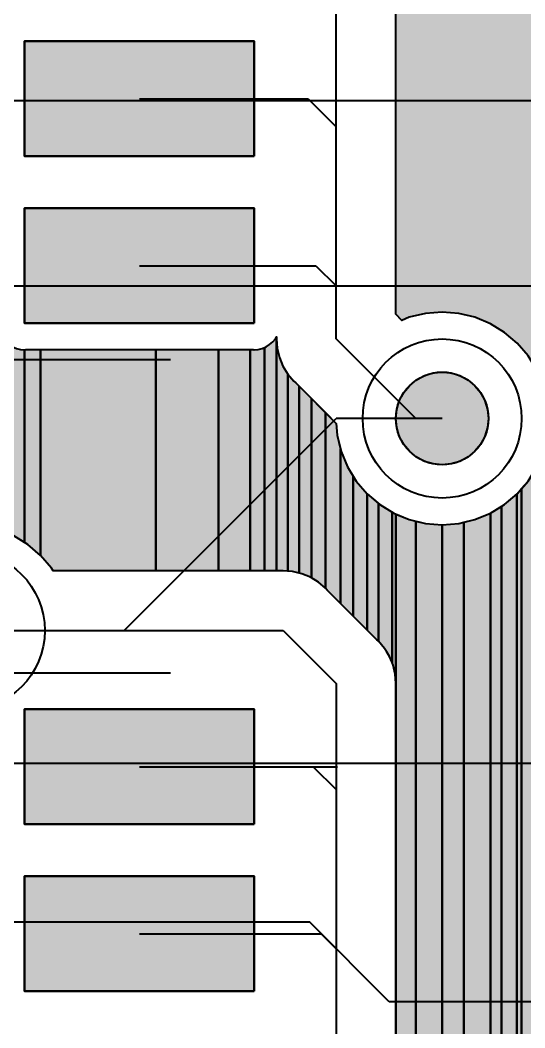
# Model space of a CAD drawing. Header units: millimetres. Extents: x 1.4 to 58.4, y 2.1 to 36.1.
# Drawn here: x 37.62 to 42.46, y 21.15 to 30.81 of the extents above; entities that cross this region are included whole.
import ezdxf

# ---------------------------------------------------------------- set-up
doc = ezdxf.new("R2010")
doc.units = ezdxf.units.MM
for name, color, linetype in [('bottom_copper', 7, 'Continuous'), ('bottom_silk', 7, 'Continuous'), ('drill_plated', 7, 'Continuous'), ('top_copper', 7, 'Continuous')]:
    doc.layers.add(name, color=color, linetype=linetype)

# ---------------------------------------------------------------- blocks, each defined once
blk = doc.blocks.new('Block4893')
at = {"layer": 'bottom_copper', "lineweight": 40}
for points in [[(0.5553, 22.5425), (0.4396, 22.5425), (0.4396, 24.6831), (0.4563, 24.69), (0.4904, 24.7109), (0.5208, 24.7368), (0.5467, 24.7672), (0.5553, 24.7812), (0.5553, 22.5425)], [(0.5553, 24.765), (0.5553, 24.7812), (0.5568, 24.7837), (0.5553, 24.765)], [(0.6648, 22.5408), (0.6206, 22.5443), (0.5982, 22.5425), (0.5553, 22.5425), (0.5553, 24.765), (0.5624, 24.6753), (0.5834, 24.5879), (0.6178, 24.5047), (0.6648, 24.428), (0.6648, 22.5408)], [(0, 22.5425), (-0.6019, 22.5425), (-0.6019, 24.663), (0, 24.663), (0, 22.5425)], [(0.3033, 22.5425), (0, 22.5425), (0, 24.663), (0.3033, 24.663), (0.3033, 22.5425)], [(0.4396, 22.5425), (0.3033, 22.5425), (0.3033, 24.663), (0.3306, 24.663), (0.3406, 24.6622), (0.3804, 24.6653), (0.4193, 24.6747), (0.4396, 24.6831), (0.4396, 22.5425)], [(0.772, 22.5224), (0.7103, 22.5372), (0.6651, 22.5408), (0.6648, 24.428), (0.7232, 24.3596), (0.7403, 24.3451), (0.772, 24.3134), (0.772, 22.5224)], [(0.8916, 22.4752), (0.8809, 22.4818), (0.7977, 22.5162), (0.772, 22.5224), (0.772, 24.3134), (0.8916, 24.1938), (0.8916, 22.4752)], [(1.026, 22.3764), (0.9576, 22.4348), (0.8916, 22.4752), (0.8916, 24.1938), (1.026, 24.0593), (1.026, 22.3764)], [(1.17, 22.2299), (1.0406, 22.3593), (1.026, 22.3764), (1.026, 24.0593), (1.1291, 23.9562), (1.138, 23.8436), (1.17, 23.7102), (1.17, 22.2299)], [(1.2916, 22.1082), (1.17, 22.2299), (1.17, 23.7102), (1.1753, 23.6881), (1.2365, 23.5403), (1.2916, 23.4505), (1.2916, 22.1082)], [(3.0267, 0), (2.9066, 0), (2.9066, 23.3309), (2.9691, 23.404), (3.0267, 23.4979), (3.0267, 0)], [(1.424, 21.9758), (1.2916, 22.1082), (1.2916, 23.4505), (1.3201, 23.404), (1.424, 23.2824), (1.424, 21.9758)], [(1.534, 21.8684), (1.5169, 21.8829), (1.424, 21.9758), (1.424, 23.2824), (1.534, 23.1884), (1.534, 21.8684)], [(2.8599, 16.4439), (2.7987, 16.5917), (2.7151, 16.728), (2.7151, 23.161), (2.7436, 23.1785), (2.8599, 23.2779), (2.8599, 16.4439)], [(2.9066, 16.129), (2.8972, 16.2884), (2.8599, 16.4439), (2.8599, 23.2779), (2.8652, 23.2824), (2.9066, 23.3309), (2.9066, 16.129)], [(1.6637, 21.6645), (1.6394, 21.7233), (1.6102, 21.7708), (1.5924, 21.8), (1.534, 21.8684), (1.534, 23.1884), (1.5456, 23.1785), (1.6637, 23.1061), (1.6637, 21.6645)], [(1.7019, 21.463), (1.6948, 21.5527), (1.6738, 21.6401), (1.6637, 21.6645), (1.6637, 23.1061), (1.6819, 23.0949), (1.7019, 23.0866), (1.7019, 21.463)], [(1.8906, 17.1481), (1.7312, 17.1356), (1.7019, 17.1285), (1.7019, 23.0866), (1.8297, 23.0337), (1.8906, 23.0191), (1.8906, 17.1481)], [(2.6073, 16.8529), (2.4896, 16.9535), (2.3533, 17.0371), (2.3533, 23.0082), (2.4595, 23.0337), (2.6073, 23.0949), (2.6073, 16.8529)], [(2.7151, 16.728), (2.6112, 16.8496), (2.6073, 16.8529), (2.6073, 23.0949), (2.7151, 23.161), (2.7151, 16.728)], [(2.1446, 17.1129), (2.05, 17.1356), (1.8906, 17.1481), (1.8906, 23.0191), (1.9852, 22.9964), (2.1446, 22.9839), (2.1446, 17.1129)], [(2.3533, 17.0371), (2.2055, 17.0983), (2.1446, 17.1129), (2.1446, 22.9839), (2.304, 22.9964), (2.3533, 23.0082), (2.3533, 17.0371)], [(1.7019, 17.1285), (1.7001, 17.1281), (1.7001, 21.4406), (1.7019, 21.463), (1.7019, 17.1285)]]:
    blk.add_hatch(color=7, dxfattribs=at).paths.add_polyline_path(points, flags=0)
at = {"layer": 'bottom_copper', "color": 7, "lineweight": 40}
for points in [[(0.5553, 22.5425), (0.4396, 22.5425), (0.4396, 24.6831), (0.4563, 24.69), (0.4904, 24.7109), (0.5208, 24.7368), (0.5467, 24.7672), (0.5553, 24.7812), (0.5553, 22.5425)], [(0.5553, 24.765), (0.5553, 24.7812), (0.5568, 24.7837), (0.5553, 24.765)], [(0.6648, 22.5408), (0.6206, 22.5443), (0.5982, 22.5425), (0.5553, 22.5425), (0.5553, 24.765), (0.5624, 24.6753), (0.5834, 24.5879), (0.6178, 24.5047), (0.6648, 24.428), (0.6648, 22.5408)], [(0, 22.5425), (-0.6019, 22.5425), (-0.6019, 24.663), (0, 24.663), (0, 22.5425)], [(0.3033, 22.5425), (0, 22.5425), (0, 24.663), (0.3033, 24.663), (0.3033, 22.5425)], [(0.4396, 22.5425), (0.3033, 22.5425), (0.3033, 24.663), (0.3306, 24.663), (0.3406, 24.6622), (0.3804, 24.6653), (0.4193, 24.6747), (0.4396, 24.6831), (0.4396, 22.5425)], [(0.772, 22.5224), (0.7103, 22.5372), (0.6651, 22.5408), (0.6648, 24.428), (0.7232, 24.3596), (0.7403, 24.3451), (0.772, 24.3134), (0.772, 22.5224)], [(0.8916, 22.4752), (0.8809, 22.4818), (0.7977, 22.5162), (0.772, 22.5224), (0.772, 24.3134), (0.8916, 24.1938), (0.8916, 22.4752)], [(1.026, 22.3764), (0.9576, 22.4348), (0.8916, 22.4752), (0.8916, 24.1938), (1.026, 24.0593), (1.026, 22.3764)], [(1.17, 22.2299), (1.0406, 22.3593), (1.026, 22.3764), (1.026, 24.0593), (1.1291, 23.9562), (1.138, 23.8436), (1.17, 23.7102), (1.17, 22.2299)], [(1.2916, 22.1082), (1.17, 22.2299), (1.17, 23.7102), (1.1753, 23.6881), (1.2365, 23.5403), (1.2916, 23.4505), (1.2916, 22.1082)], [(3.0267, 0), (2.9066, 0), (2.9066, 23.3309), (2.9691, 23.404), (3.0267, 23.4979), (3.0267, 0)], [(1.424, 21.9758), (1.2916, 22.1082), (1.2916, 23.4505), (1.3201, 23.404), (1.424, 23.2824), (1.424, 21.9758)], [(1.534, 21.8684), (1.5169, 21.8829), (1.424, 21.9758), (1.424, 23.2824), (1.534, 23.1884), (1.534, 21.8684)], [(2.8599, 16.4439), (2.7987, 16.5917), (2.7151, 16.728), (2.7151, 23.161), (2.7436, 23.1785), (2.8599, 23.2779), (2.8599, 16.4439)], [(2.9066, 16.129), (2.8972, 16.2884), (2.8599, 16.4439), (2.8599, 23.2779), (2.8652, 23.2824), (2.9066, 23.3309), (2.9066, 16.129)], [(1.6637, 21.6645), (1.6394, 21.7233), (1.6102, 21.7708), (1.5924, 21.8), (1.534, 21.8684), (1.534, 23.1884), (1.5456, 23.1785), (1.6637, 23.1061), (1.6637, 21.6645)], [(1.7019, 21.463), (1.6948, 21.5527), (1.6738, 21.6401), (1.6637, 21.6645), (1.6637, 23.1061), (1.6819, 23.0949), (1.7019, 23.0866), (1.7019, 21.463)], [(1.8906, 17.1481), (1.7312, 17.1356), (1.7019, 17.1285), (1.7019, 23.0866), (1.8297, 23.0337), (1.8906, 23.0191), (1.8906, 17.1481)], [(2.6073, 16.8529), (2.4896, 16.9535), (2.3533, 17.0371), (2.3533, 23.0082), (2.4595, 23.0337), (2.6073, 23.0949), (2.6073, 16.8529)], [(2.7151, 16.728), (2.6112, 16.8496), (2.6073, 16.8529), (2.6073, 23.0949), (2.7151, 23.161), (2.7151, 16.728)], [(2.1446, 17.1129), (2.05, 17.1356), (1.8906, 17.1481), (1.8906, 23.0191), (1.9852, 22.9964), (2.1446, 22.9839), (2.1446, 17.1129)], [(2.3533, 17.0371), (2.2055, 17.0983), (2.1446, 17.1129), (2.1446, 22.9839), (2.304, 22.9964), (2.3533, 23.0082), (2.3533, 17.0371)], [(1.7019, 17.1285), (1.7001, 17.1281), (1.7001, 21.4406), (1.7019, 21.463), (1.7019, 17.1285)]]:
    blk.add_lwpolyline(points, close=True, dxfattribs=at)
blk = doc.blocks.new('Block5402')
at = {"layer": 'bottom_copper', "lineweight": 40}
for points in [[(0, 0), (-0.0031, 0.0398), (-0.0125, 0.0787), (-0.0278, 0.1157), (-0.0487, 0.1498), (-0.0746, 0.1802), (-0.105, 0.2061), (-0.1391, 0.227), (-0.1761, 0.2423), (-0.2149, 0.2516), (-0.2548, 0.2548), (-0.2648, 0.254), (-1.1973, 0.254), (-1.1973, 3.168), (0, 3.168), (0, 0)], [(1.1047, -0.642), (1.0994, -0.5523), (1.0784, -0.4649), (1.044, -0.3817), (0.997, -0.305), (0.9386, -0.2366), (0.8702, -0.1782), (0.7935, -0.1312), (0.7103, -0.0968), (0.6229, -0.0758), (0.5332, -0.0687), (0.4435, -0.0758), (0.3561, -0.0968), (0.2729, -0.1312), (0.2113, -0.169), (0, -0.169), (0, 3.168), (1.1047, 3.168), (1.1047, -0.642)], [(2.4313, -4.7089), (2.3737, -4.615), (2.2698, -4.4934), (2.1482, -4.3895), (2.0119, -4.3059), (1.8641, -4.2447), (1.7086, -4.2074), (1.5492, -4.1949), (1.3898, -4.2074), (1.2343, -4.2447), (1.1635, -4.2741), (1.1047, -4.2153), (1.1047, 3.168), (2.4313, 3.168), (2.4313, -4.7089)], [(2.5701, 0.9683), (2.4936, 0.7837), (2.447, 0.5893), (2.4313, 0.39), (2.4313, 3.168), (2.5701, 3.168), (2.5701, 0.9683)], [(2.8044, 1.2908), (2.6746, 1.1388), (2.5701, 0.9683), (2.5701, 3.168), (2.8044, 3.168), (2.8044, 1.2908)], [(3.1269, 1.5251), (2.9564, 1.4206), (2.8044, 1.2908), (2.8044, 3.168), (3.1269, 3.168), (3.1269, 1.5251)], [(3.5059, 1.6482), (3.3115, 1.6016), (3.1269, 1.5251), (3.1269, 3.168), (3.5059, 3.168), (3.5059, 1.6482)], [(3.7032, 1.6638), (3.5059, 1.6482), (3.5059, 3.168), (3.7032, 3.168), (3.7032, 1.6638)], [(2.5701, -4.1117), (2.4936, -4.2963), (2.447, -4.4907), (2.4313, -4.69), (2.4313, 0.39), (2.447, 0.1907), (2.4936, -0.0037), (2.5701, -0.1883), (2.5701, -4.1117)], [(0, -0.169), (-0.0008, -0.169), (-0.0008, -0.01), (0, 0), (0, -0.169)], [(2.8044, -3.7892), (2.6746, -3.9412), (2.5701, -4.1117), (2.5701, -0.1883), (2.6746, -0.3588), (2.8044, -0.5108), (2.8044, -3.7892)], [(3.1269, -3.5549), (2.9564, -3.6594), (2.8044, -3.7892), (2.8044, -0.5108), (2.9564, -0.6406), (3.1269, -0.7451), (3.1269, -3.5549)], [(3.5059, -3.4318), (3.3115, -3.4784), (3.1269, -3.5549), (3.1269, -0.7451), (3.3115, -0.8216), (3.5059, -0.8682), (3.5059, -3.4318)], [(3.7032, -3.4162), (3.5059, -3.4318), (3.5059, -0.8682), (3.7032, -0.8838), (3.7032, -3.4162)], [(2.4313, -4.7089), (2.4313, -4.69), (2.433, -4.7117), (2.4313, -4.7089)]]:
    blk.add_hatch(color=7, dxfattribs=at).paths.add_polyline_path(points, flags=0)
at = {"layer": 'bottom_copper', "color": 7, "lineweight": 40}
for points in [[(0, 0), (-0.0031, 0.0398), (-0.0125, 0.0787), (-0.0278, 0.1157), (-0.0487, 0.1498), (-0.0746, 0.1802), (-0.105, 0.2061), (-0.1391, 0.227), (-0.1761, 0.2423), (-0.2149, 0.2516), (-0.2548, 0.2548), (-0.2648, 0.254), (-1.1973, 0.254), (-1.1973, 3.168), (0, 3.168), (0, 0)], [(1.1047, -0.642), (1.0994, -0.5523), (1.0784, -0.4649), (1.044, -0.3817), (0.997, -0.305), (0.9386, -0.2366), (0.8702, -0.1782), (0.7935, -0.1312), (0.7103, -0.0968), (0.6229, -0.0758), (0.5332, -0.0687), (0.4435, -0.0758), (0.3561, -0.0968), (0.2729, -0.1312), (0.2113, -0.169), (0, -0.169), (0, 3.168), (1.1047, 3.168), (1.1047, -0.642)], [(2.4313, -4.7089), (2.3737, -4.615), (2.2698, -4.4934), (2.1482, -4.3895), (2.0119, -4.3059), (1.8641, -4.2447), (1.7086, -4.2074), (1.5492, -4.1949), (1.3898, -4.2074), (1.2343, -4.2447), (1.1635, -4.2741), (1.1047, -4.2153), (1.1047, 3.168), (2.4313, 3.168), (2.4313, -4.7089)], [(2.5701, 0.9683), (2.4936, 0.7837), (2.447, 0.5893), (2.4313, 0.39), (2.4313, 3.168), (2.5701, 3.168), (2.5701, 0.9683)], [(2.8044, 1.2908), (2.6746, 1.1388), (2.5701, 0.9683), (2.5701, 3.168), (2.8044, 3.168), (2.8044, 1.2908)], [(3.1269, 1.5251), (2.9564, 1.4206), (2.8044, 1.2908), (2.8044, 3.168), (3.1269, 3.168), (3.1269, 1.5251)], [(3.5059, 1.6482), (3.3115, 1.6016), (3.1269, 1.5251), (3.1269, 3.168), (3.5059, 3.168), (3.5059, 1.6482)], [(3.7032, 1.6638), (3.5059, 1.6482), (3.5059, 3.168), (3.7032, 3.168), (3.7032, 1.6638)], [(2.5701, -4.1117), (2.4936, -4.2963), (2.447, -4.4907), (2.4313, -4.69), (2.4313, 0.39), (2.447, 0.1907), (2.4936, -0.0037), (2.5701, -0.1883), (2.5701, -4.1117)], [(0, -0.169), (-0.0008, -0.169), (-0.0008, -0.01), (0, 0), (0, -0.169)], [(2.8044, -3.7892), (2.6746, -3.9412), (2.5701, -4.1117), (2.5701, -0.1883), (2.6746, -0.3588), (2.8044, -0.5108), (2.8044, -3.7892)], [(3.1269, -3.5549), (2.9564, -3.6594), (2.8044, -3.7892), (2.8044, -0.5108), (2.9564, -0.6406), (3.1269, -0.7451), (3.1269, -3.5549)], [(3.5059, -3.4318), (3.3115, -3.4784), (3.1269, -3.5549), (3.1269, -0.7451), (3.3115, -0.8216), (3.5059, -0.8682), (3.5059, -3.4318)], [(3.7032, -3.4162), (3.5059, -3.4318), (3.5059, -0.8682), (3.7032, -0.8838), (3.7032, -3.4162)], [(2.4313, -4.7089), (2.4313, -4.69), (2.433, -4.7117), (2.4313, -4.7089)]]:
    blk.add_lwpolyline(points, close=True, dxfattribs=at)
blk = doc.blocks.new('Block9741')
at = {"layer": 'bottom_copper', "lineweight": 40}
for points in [[(2.4843, 1.3705), (2.379, 1.4351), (2.3345, 1.4535), (2.3345, 3.2669), (2.3686, 3.246), (2.4056, 3.2307), (2.4444, 3.2214), (2.4843, 3.2182), (2.4843, 1.3705)], [(2.6369, 1.2476), (2.5153, 1.3515), (2.4843, 1.3705), (2.4843, 3.2182), (2.4943, 3.219), (2.6369, 3.219), (2.6369, 1.2476)], [(3.7418, 1.0985), (2.7577, 1.0985), (2.7408, 1.126), (2.6369, 1.2476), (2.6369, 3.219), (3.7418, 3.219), (3.7418, 1.0985)]]:
    blk.add_hatch(color=7, dxfattribs=at).paths.add_polyline_path(points, flags=0)
at = {"layer": 'bottom_copper', "color": 7, "lineweight": 40}
for points in [[(2.4843, 1.3705), (2.379, 1.4351), (2.3345, 1.4535), (2.3345, 3.2669), (2.3686, 3.246), (2.4056, 3.2307), (2.4444, 3.2214), (2.4843, 3.2182), (2.4843, 1.3705)], [(2.6369, 1.2476), (2.5153, 1.3515), (2.4843, 1.3705), (2.4843, 3.2182), (2.4943, 3.219), (2.6369, 3.219), (2.6369, 1.2476)], [(3.7418, 1.0985), (2.7577, 1.0985), (2.7408, 1.126), (2.6369, 1.2476), (2.6369, 3.219), (3.7418, 3.219), (3.7418, 1.0985)]]:
    blk.add_lwpolyline(points, close=True, dxfattribs=at)

msp = doc.modelspace()

# ---------------------------------------------------------------- hatches: boundary and pattern name
at = {"layer": 'bottom_copper', "lineweight": 40}
for points in [[(39.86, 29.505), (37.66, 29.505), (37.66, 30.605), (39.86, 30.605), (39.86, 29.505)], [(39.86, 27.905), (37.66, 27.905), (37.66, 29.005), (39.86, 29.005), (39.86, 27.905)], [(42.1, 26.9043), (42.0747, 26.8209), (42.0336, 26.744), (41.9783, 26.6767), (41.911, 26.6214), (41.8341, 26.5803), (41.7507, 26.555), (41.664, 26.5465), (41.5773, 26.555), (41.4939, 26.5803), (41.417, 26.6214), (41.3497, 26.6767), (41.2944, 26.744), (41.2533, 26.8209), (41.228, 26.9043), (41.2195, 26.991), (41.228, 27.0777), (41.2533, 27.1611), (41.2944, 27.238), (41.3497, 27.3053), (41.417, 27.3606), (41.4939, 27.4017), (41.5773, 27.427), (41.664, 27.4355), (41.7507, 27.427), (41.8341, 27.4017), (41.911, 27.3606), (41.9783, 27.3053), (42.0336, 27.238), (42.0747, 27.1611), (42.1, 27.0777), (42.1085, 26.991), (42.1, 26.9043)], [(39.86, 23.105), (37.66, 23.105), (37.66, 24.205), (39.86, 24.205), (39.86, 23.105)], [(39.86, 21.505), (37.66, 21.505), (37.66, 22.605), (39.86, 22.605), (39.86, 21.505)]]:
    msp.add_hatch(color=7, dxfattribs=at).paths.add_polyline_path(points, flags=0)
at = {"layer": 'drill_plated', "lineweight": 40}
msp.add_hatch(color=7, dxfattribs=at).paths.add_polyline_path([(42.1, 26.9043), (42.0747, 26.8209), (42.0336, 26.744), (41.9783, 26.6767), (41.911, 26.6214), (41.8341, 26.5803), (41.7507, 26.555), (41.664, 26.5465), (41.5773, 26.555), (41.4939, 26.5803), (41.417, 26.6214), (41.3497, 26.6767), (41.2944, 26.744), (41.2533, 26.8209), (41.228, 26.9043), (41.2195, 26.991), (41.228, 27.0777), (41.2533, 27.1611), (41.2944, 27.238), (41.3497, 27.3053), (41.417, 27.3606), (41.4939, 27.4017), (41.5773, 27.427), (41.664, 27.4355), (41.7507, 27.427), (41.8341, 27.4017), (41.911, 27.3606), (41.9783, 27.3053), (42.0336, 27.238), (42.0747, 27.1611), (42.1, 27.0777), (42.1085, 26.991), (42.1, 26.9043)], flags=0)
at = {"layer": 'top_copper', "lineweight": 40}
msp.add_hatch(color=7, dxfattribs=at).paths.add_polyline_path([(42.1, 26.9043), (42.0747, 26.8209), (42.0336, 26.744), (41.9783, 26.6767), (41.911, 26.6214), (41.8341, 26.5803), (41.7507, 26.555), (41.664, 26.5465), (41.5773, 26.555), (41.4939, 26.5803), (41.417, 26.6214), (41.3497, 26.6767), (41.2944, 26.744), (41.2533, 26.8209), (41.228, 26.9043), (41.2195, 26.991), (41.228, 27.0777), (41.2533, 27.1611), (41.2944, 27.238), (41.3497, 27.3053), (41.417, 27.3606), (41.4939, 27.4017), (41.5773, 27.427), (41.664, 27.4355), (41.7507, 27.427), (41.8341, 27.4017), (41.911, 27.3606), (41.9783, 27.3053), (42.0336, 27.238), (42.0747, 27.1611), (42.1, 27.0777), (42.1085, 26.991), (42.1, 26.9043)], flags=0)

# ---------------------------------------------------------------- linework, layer by layer
at = {"layer": 'bottom_copper', "color": 7, "lineweight": 40}
for p, q in [((40.648, 27.753), (40.648, 31.563)), ((41.2195, 27.9897), (41.2195, 31.563)), ((37.66, 30.605), (37.66, 29.505)), ((39.86, 30.605), (37.66, 30.605)), ((39.86, 29.505), (39.86, 30.605)), ((38.76, 30.055), (40.378, 30.055)), ((40.378, 30.055), (40.648, 29.785)), ((37.66, 29.505), (39.86, 29.505)), ((37.66, 29.005), (37.66, 27.905)), ((39.86, 29.005), (37.66, 29.005)), ((39.86, 27.905), (39.86, 29.005)), ((38.76, 28.455), (40.454, 28.455)), ((40.454, 28.455), (40.648, 28.261)), ((41.5046, 27.9976), (41.3491, 27.9603)), ((41.664, 28.0101), (41.5046, 27.9976)), ((41.8234, 27.9976), (41.664, 28.0101)), ((41.9789, 27.9603), (41.8234, 27.9976)), ((37.66, 27.905), (39.86, 27.905)), ((41.2783, 27.9309), (41.2195, 27.9897)), ((41.3491, 27.9603), (41.2783, 27.9309)), ((42.1267, 27.8991), (41.9789, 27.9603)), ((42.263, 27.8155), (42.1267, 27.8991)), ((42.3846, 27.7116), (42.263, 27.8155)), ((40.0098, 27.6989), (40.0402, 27.7248)), ((40.0402, 27.7248), (40.0661, 27.7552)), ((40.0661, 27.7552), (40.0762, 27.7717)), ((40.0762, 27.7717), (40.0747, 27.753)), ((40.0747, 27.753), (40.0818, 27.6633)), ((41.41, 26.991), (40.648, 27.753)), ((42.4885, 27.59), (42.3846, 27.7116)), ((37.5813, 27.6627), (37.6201, 27.6534)), ((37.6201, 27.6534), (37.66, 27.6502)), ((37.66, 27.6502), (37.67, 27.651)), ((37.67, 27.651), (38.9175, 27.651)), ((38.9175, 25.5305), (38.9175, 27.651)), ((38.9175, 27.651), (39.85, 27.651)), ((38.9175, 27.651), (38.9175, 25.5305)), ((39.85, 27.651), (39.86, 27.6502)), ((39.86, 27.6502), (39.8998, 27.6533)), ((39.8998, 27.6533), (39.8999, 27.6534)), ((39.8999, 27.6534), (39.9387, 27.6627)), ((39.9387, 27.6627), (39.9757, 27.678)), ((39.9757, 27.678), (40.0098, 27.6989)), ((40.0818, 27.6633), (40.1028, 27.5759)), ((40.1028, 27.5759), (40.1372, 27.4927)), ((40.1372, 27.4927), (40.1842, 27.416)), ((40.1842, 27.416), (40.1843, 27.416)), ((40.1843, 27.416), (40.2426, 27.3476)), ((40.2426, 27.3476), (40.2597, 27.3331)), ((40.2597, 27.3331), (40.6485, 26.9442)), ((40.6485, 26.9442), (40.6574, 26.8316)), ((41.664, 26.991), (41.41, 26.991)), ((40.6574, 26.8316), (40.6947, 26.6761)), ((40.6947, 26.6761), (40.7559, 26.5283)), ((40.7559, 26.5283), (40.8395, 26.392)), ((40.8395, 26.392), (40.9434, 26.2704)), ((42.3846, 26.2704), (42.4885, 26.392)), ((40.9434, 26.2704), (41.065, 26.1665)), ((42.263, 26.1665), (42.3846, 26.2704)), ((41.065, 26.1665), (41.2013, 26.0829)), ((42.1267, 26.0829), (42.263, 26.1665)), ((41.2013, 26.0829), (41.3491, 26.0217)), ((41.9789, 26.0217), (42.1267, 26.0829)), ((41.3491, 26.0217), (41.5046, 25.9844)), ((41.5046, 25.9844), (41.664, 25.9719)), ((41.664, 25.9719), (41.8234, 25.9844)), ((41.8234, 25.9844), (41.9789, 26.0217)), ((37.691, 25.7835), (37.5547, 25.8671)), ((37.8126, 25.6796), (37.691, 25.7835)), ((37.9165, 25.558), (37.8126, 25.6796)), ((37.9334, 25.5305), (37.9165, 25.558)), ((38.9175, 25.5305), (37.9334, 25.5305)), ((40.1176, 25.5305), (38.9175, 25.5305)), ((40.14, 25.5323), (40.1176, 25.5305)), ((40.2296, 25.5252), (40.14, 25.5323)), ((40.2297, 25.5252), (40.2296, 25.5252)), ((40.3171, 25.5042), (40.2297, 25.5252)), ((40.4003, 25.4698), (40.3171, 25.5042)), ((40.477, 25.4228), (40.4003, 25.4698)), ((40.5454, 25.3644), (40.477, 25.4228)), ((40.56, 25.3473), (40.5454, 25.3644)), ((41.0363, 24.8709), (40.56, 25.3473)), ((37.092, 24.959), (40.14, 24.959)), ((40.14, 24.959), (40.648, 24.451)), ((41.0534, 24.8564), (41.0363, 24.8709)), ((41.1118, 24.788), (41.0534, 24.8564)), ((41.1296, 24.7588), (41.1118, 24.788)), ((41.1588, 24.7113), (41.1296, 24.7588)), ((41.1831, 24.6525), (41.1588, 24.7113)), ((41.1932, 24.6281), (41.1831, 24.6525)), ((41.2142, 24.5407), (41.1932, 24.6281)), ((41.2213, 24.451), (41.2142, 24.5407)), ((40.648, 24.451), (40.648, 19.879)), ((41.2195, 24.4286), (41.2213, 24.451)), ((41.2195, 20.1161), (41.2195, 24.4286)), ((37.66, 24.205), (37.66, 23.105)), ((39.86, 24.205), (37.66, 24.205)), ((39.86, 23.105), (39.86, 24.205)), ((38.76, 23.655), (40.428, 23.655)), ((40.428, 23.655), (40.648, 23.435)), ((37.66, 23.105), (39.86, 23.105)), ((37.66, 22.605), (37.66, 21.505)), ((39.86, 22.605), (37.66, 22.605)), ((39.86, 21.505), (39.86, 22.605)), ((38.76, 22.055), (40.504, 22.055)), ((40.504, 22.055), (40.648, 21.911)), ((37.66, 21.505), (39.86, 21.505))]:
    msp.add_line(p, q, dxfattribs=at)
for points in [[(39.86, 29.505), (37.66, 29.505), (37.66, 30.605), (39.86, 30.605), (39.86, 29.505)], [(39.86, 27.905), (37.66, 27.905), (37.66, 29.005), (39.86, 29.005), (39.86, 27.905)], [(42.1, 26.9043), (42.0747, 26.8209), (42.0336, 26.744), (41.9783, 26.6767), (41.911, 26.6214), (41.8341, 26.5803), (41.7507, 26.555), (41.664, 26.5465), (41.5773, 26.555), (41.4939, 26.5803), (41.417, 26.6214), (41.3497, 26.6767), (41.2944, 26.744), (41.2533, 26.8209), (41.228, 26.9043), (41.2195, 26.991), (41.228, 27.0777), (41.2533, 27.1611), (41.2944, 27.238), (41.3497, 27.3053), (41.417, 27.3606), (41.4939, 27.4017), (41.5773, 27.427), (41.664, 27.4355), (41.7507, 27.427), (41.8341, 27.4017), (41.911, 27.3606), (41.9783, 27.3053), (42.0336, 27.238), (42.0747, 27.1611), (42.1, 27.0777), (42.1085, 26.991), (42.1, 26.9043)], [(39.86, 23.105), (37.66, 23.105), (37.66, 24.205), (39.86, 24.205), (39.86, 23.105)], [(39.86, 21.505), (37.66, 21.505), (37.66, 22.605), (39.86, 22.605), (39.86, 21.505)]]:
    msp.add_lwpolyline(points, close=True, dxfattribs=at)
for centre, major_axis in [((41.664, 26.991), (0.762, 0)), ((41.664, 26.991), (0.4445, 0)), ((37.092, 24.959), (0.762, 0))]:
    msp.add_ellipse(centre, major_axis=major_axis, ratio=1, dxfattribs=at)
at = {"layer": 'bottom_silk', "color": 7, "lineweight": 40}
for p, q in [((33.66, 27.555), (39.06, 27.555)), ((33.66, 24.555), (39.06, 24.555)), ((40.26, 23.655), (40.66, 23.655))]:
    msp.add_line(p, q, dxfattribs=at)
at = {"layer": 'drill_plated', "color": 7, "lineweight": 40}
msp.add_lwpolyline([(42.1, 26.9043), (42.0747, 26.8209), (42.0336, 26.744), (41.9783, 26.6767), (41.911, 26.6214), (41.8341, 26.5803), (41.7507, 26.555), (41.664, 26.5465), (41.5773, 26.555), (41.4939, 26.5803), (41.417, 26.6214), (41.3497, 26.6767), (41.2944, 26.744), (41.2533, 26.8209), (41.228, 26.9043), (41.2195, 26.991), (41.228, 27.0777), (41.2533, 27.1611), (41.2944, 27.238), (41.3497, 27.3053), (41.417, 27.3606), (41.4939, 27.4017), (41.5773, 27.427), (41.664, 27.4355), (41.7507, 27.427), (41.8341, 27.4017), (41.911, 27.3606), (41.9783, 27.3053), (42.0336, 27.238), (42.0747, 27.1611), (42.1, 27.0777), (42.1085, 26.991), (42.1, 26.9043)], close=True, dxfattribs=at)
msp.add_ellipse((41.664, 26.991), major_axis=(0.4445, 0), ratio=1, dxfattribs=at)
at = {"layer": 'top_copper', "color": 7, "lineweight": 40}
for p, q in [((36.076, 30.039), (46.344, 30.039)), ((36.076, 28.261), (43.074, 28.261)), ((38.616, 24.959), (40.648, 26.991)), ((41.664, 26.991), (40.648, 26.991)), ((41.664, 26.991), (41.41, 26.991)), ((37.092, 24.959), (38.616, 24.959)), ((36.076, 23.689), (43.726, 23.689)), ((40.394, 22.165), (36.076, 22.165)), ((41.156, 21.403), (40.394, 22.165)), ((46.744, 21.403), (41.156, 21.403))]:
    msp.add_line(p, q, dxfattribs=at)
msp.add_lwpolyline([(42.1, 26.9043), (42.0747, 26.8209), (42.0336, 26.744), (41.9783, 26.6767), (41.911, 26.6214), (41.8341, 26.5803), (41.7507, 26.555), (41.664, 26.5465), (41.5773, 26.555), (41.4939, 26.5803), (41.417, 26.6214), (41.3497, 26.6767), (41.2944, 26.744), (41.2533, 26.8209), (41.228, 26.9043), (41.2195, 26.991), (41.228, 27.0777), (41.2533, 27.1611), (41.2944, 27.238), (41.3497, 27.3053), (41.417, 27.3606), (41.4939, 27.4017), (41.5773, 27.427), (41.664, 27.4355), (41.7507, 27.427), (41.8341, 27.4017), (41.911, 27.3606), (41.9783, 27.3053), (42.0336, 27.238), (42.0747, 27.1611), (42.1, 27.0777), (42.1085, 26.991), (42.1, 26.9043)], close=True, dxfattribs=at)
for centre, major_axis in [((41.664, 26.991), (0.762, 0)), ((41.664, 26.991), (0.4445, 0)), ((37.092, 24.959), (0.762, 0))]:
    msp.add_ellipse(centre, major_axis=major_axis, ratio=1, dxfattribs=at)

# ---------------------------------------------------------------- block references
at = {"layer": 'bottom_copper'}
for name, p in [('Block9741', (35.1757, 24.432)), ('Block5402', (40.1148, 32.205)), ('Block4893', (39.5194, 2.988))]:
    msp.add_blockref(name, p, dxfattribs=at)

doc.saveas('drawing.dxf')
